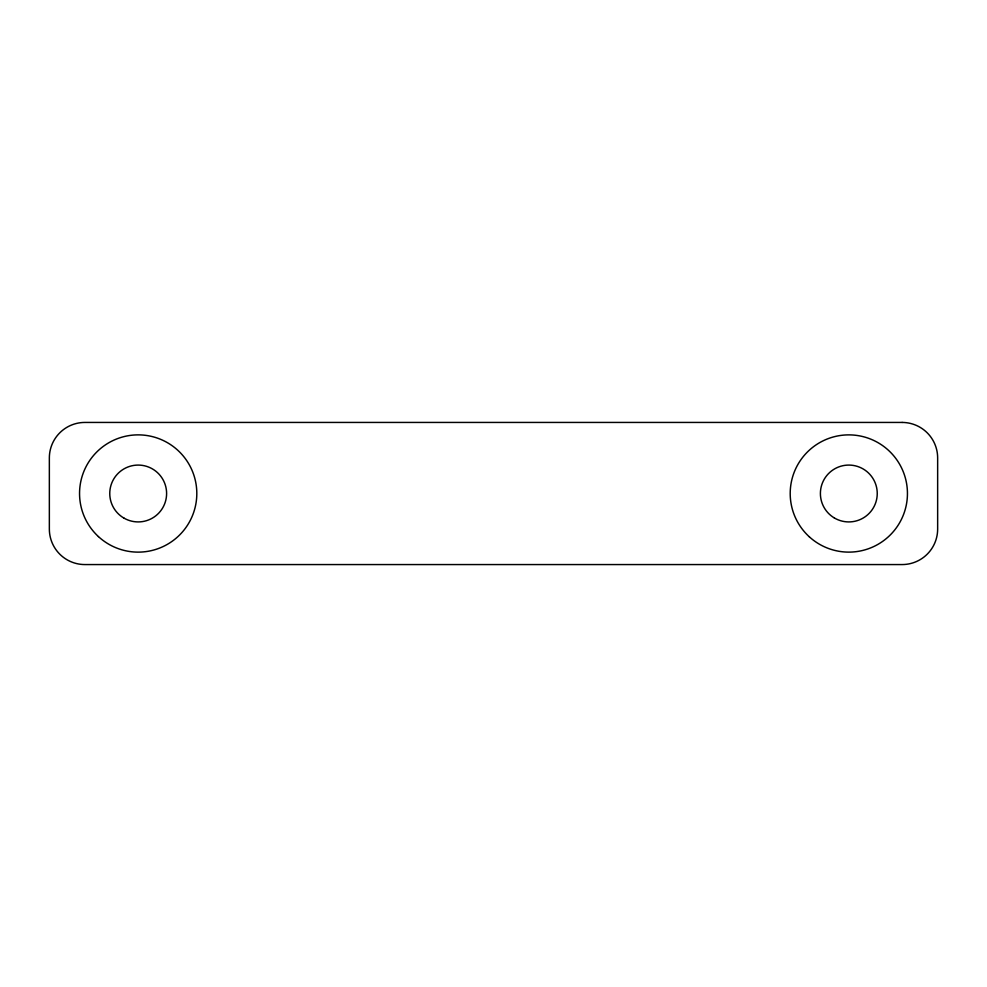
<?xml version="1.0" encoding="UTF-8"?>
<svg xmlns="http://www.w3.org/2000/svg" width="987" height="987" viewBox="0 0 987 987"><rect width="100%" height="100%" fill="white"/><g stroke="black" fill="none" stroke-linecap="round" stroke-linejoin="round"><path stroke-width="1.48" d="M902.118 422.436L84.882 422.436A35.532 35.532 0 0 0 49.35 457.968L49.35 529.032A35.532 35.532 0 0 0 84.882 564.564L902.118 564.564A35.532 35.532 0 0 0 937.65 529.032L937.65 457.968A35.532 35.532 0 0 0 902.118 422.436M98.429 536.595A58.628 58.628 0 0 0 195.377 506.38A58.628 58.628 0 0 0 120.735 437.525A58.628 58.628 0 0 0 98.429 536.595M809.414 536.903A58.628 58.628 0 0 0 906.115 505.924A58.628 58.628 0 0 0 830.931 437.673A58.628 58.628 0 0 0 809.414 536.903M834.373 517.978A28.426 28.426 0 0 0 877.246 493.771A28.426 28.426 0 0 0 834.842 468.751A28.426 28.426 0 0 0 834.373 517.978M123.967 518.113A28.426 28.426 0 0 0 166.606 493.5A28.426 28.426 0 0 0 123.967 468.887A28.426 28.426 0 0 0 123.967 518.113"/></g></svg>
